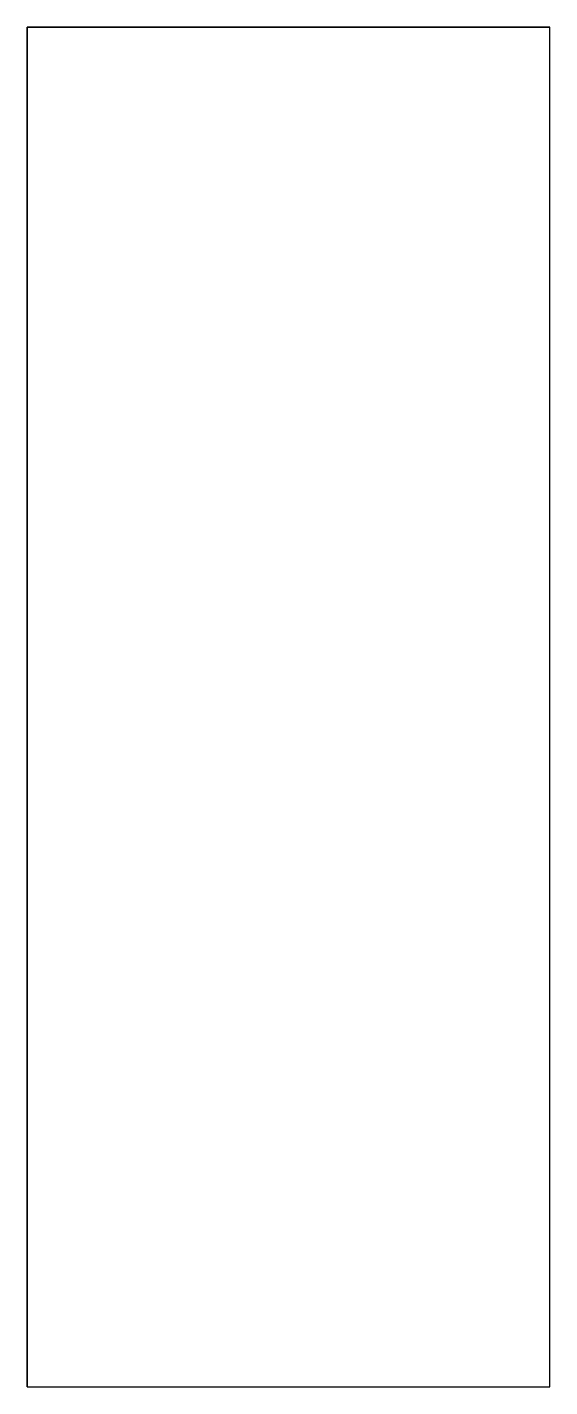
# Model space of a CAD drawing. Extents: x 0 to 150, y 0 to 390.
import ezdxf

# ---------------------------------------------------------------- set-up
doc = ezdxf.new("R2010")
doc.units = 0
doc.layers.get('0').update_dxf_attribs({"linetype": 'CONTINUOUS'})

msp = doc.modelspace()

# ---------------------------------------------------------------- linework, layer by layer
at = {"linetype": 'CONTINUOUS'}
for p, q in [((150, 389.95), (0, 389.95)), ((0, 0), (0, 389.95)), ((150, 389.95), (0, 389.95)), ((0, 389.95), (0, 0)), ((0, 389.95), (0, 0)), ((0, 389.95), (150, 389.95)), ((150, 0), (150, 389.95)), ((150, 0), (150, 389.95)), ((0, 0), (150, 0)), ((0, 0), (150, 0)), ((0, 0), (150, 0))]:
    msp.add_line(p, q, dxfattribs=at)

doc.saveas('drawing.dxf')
